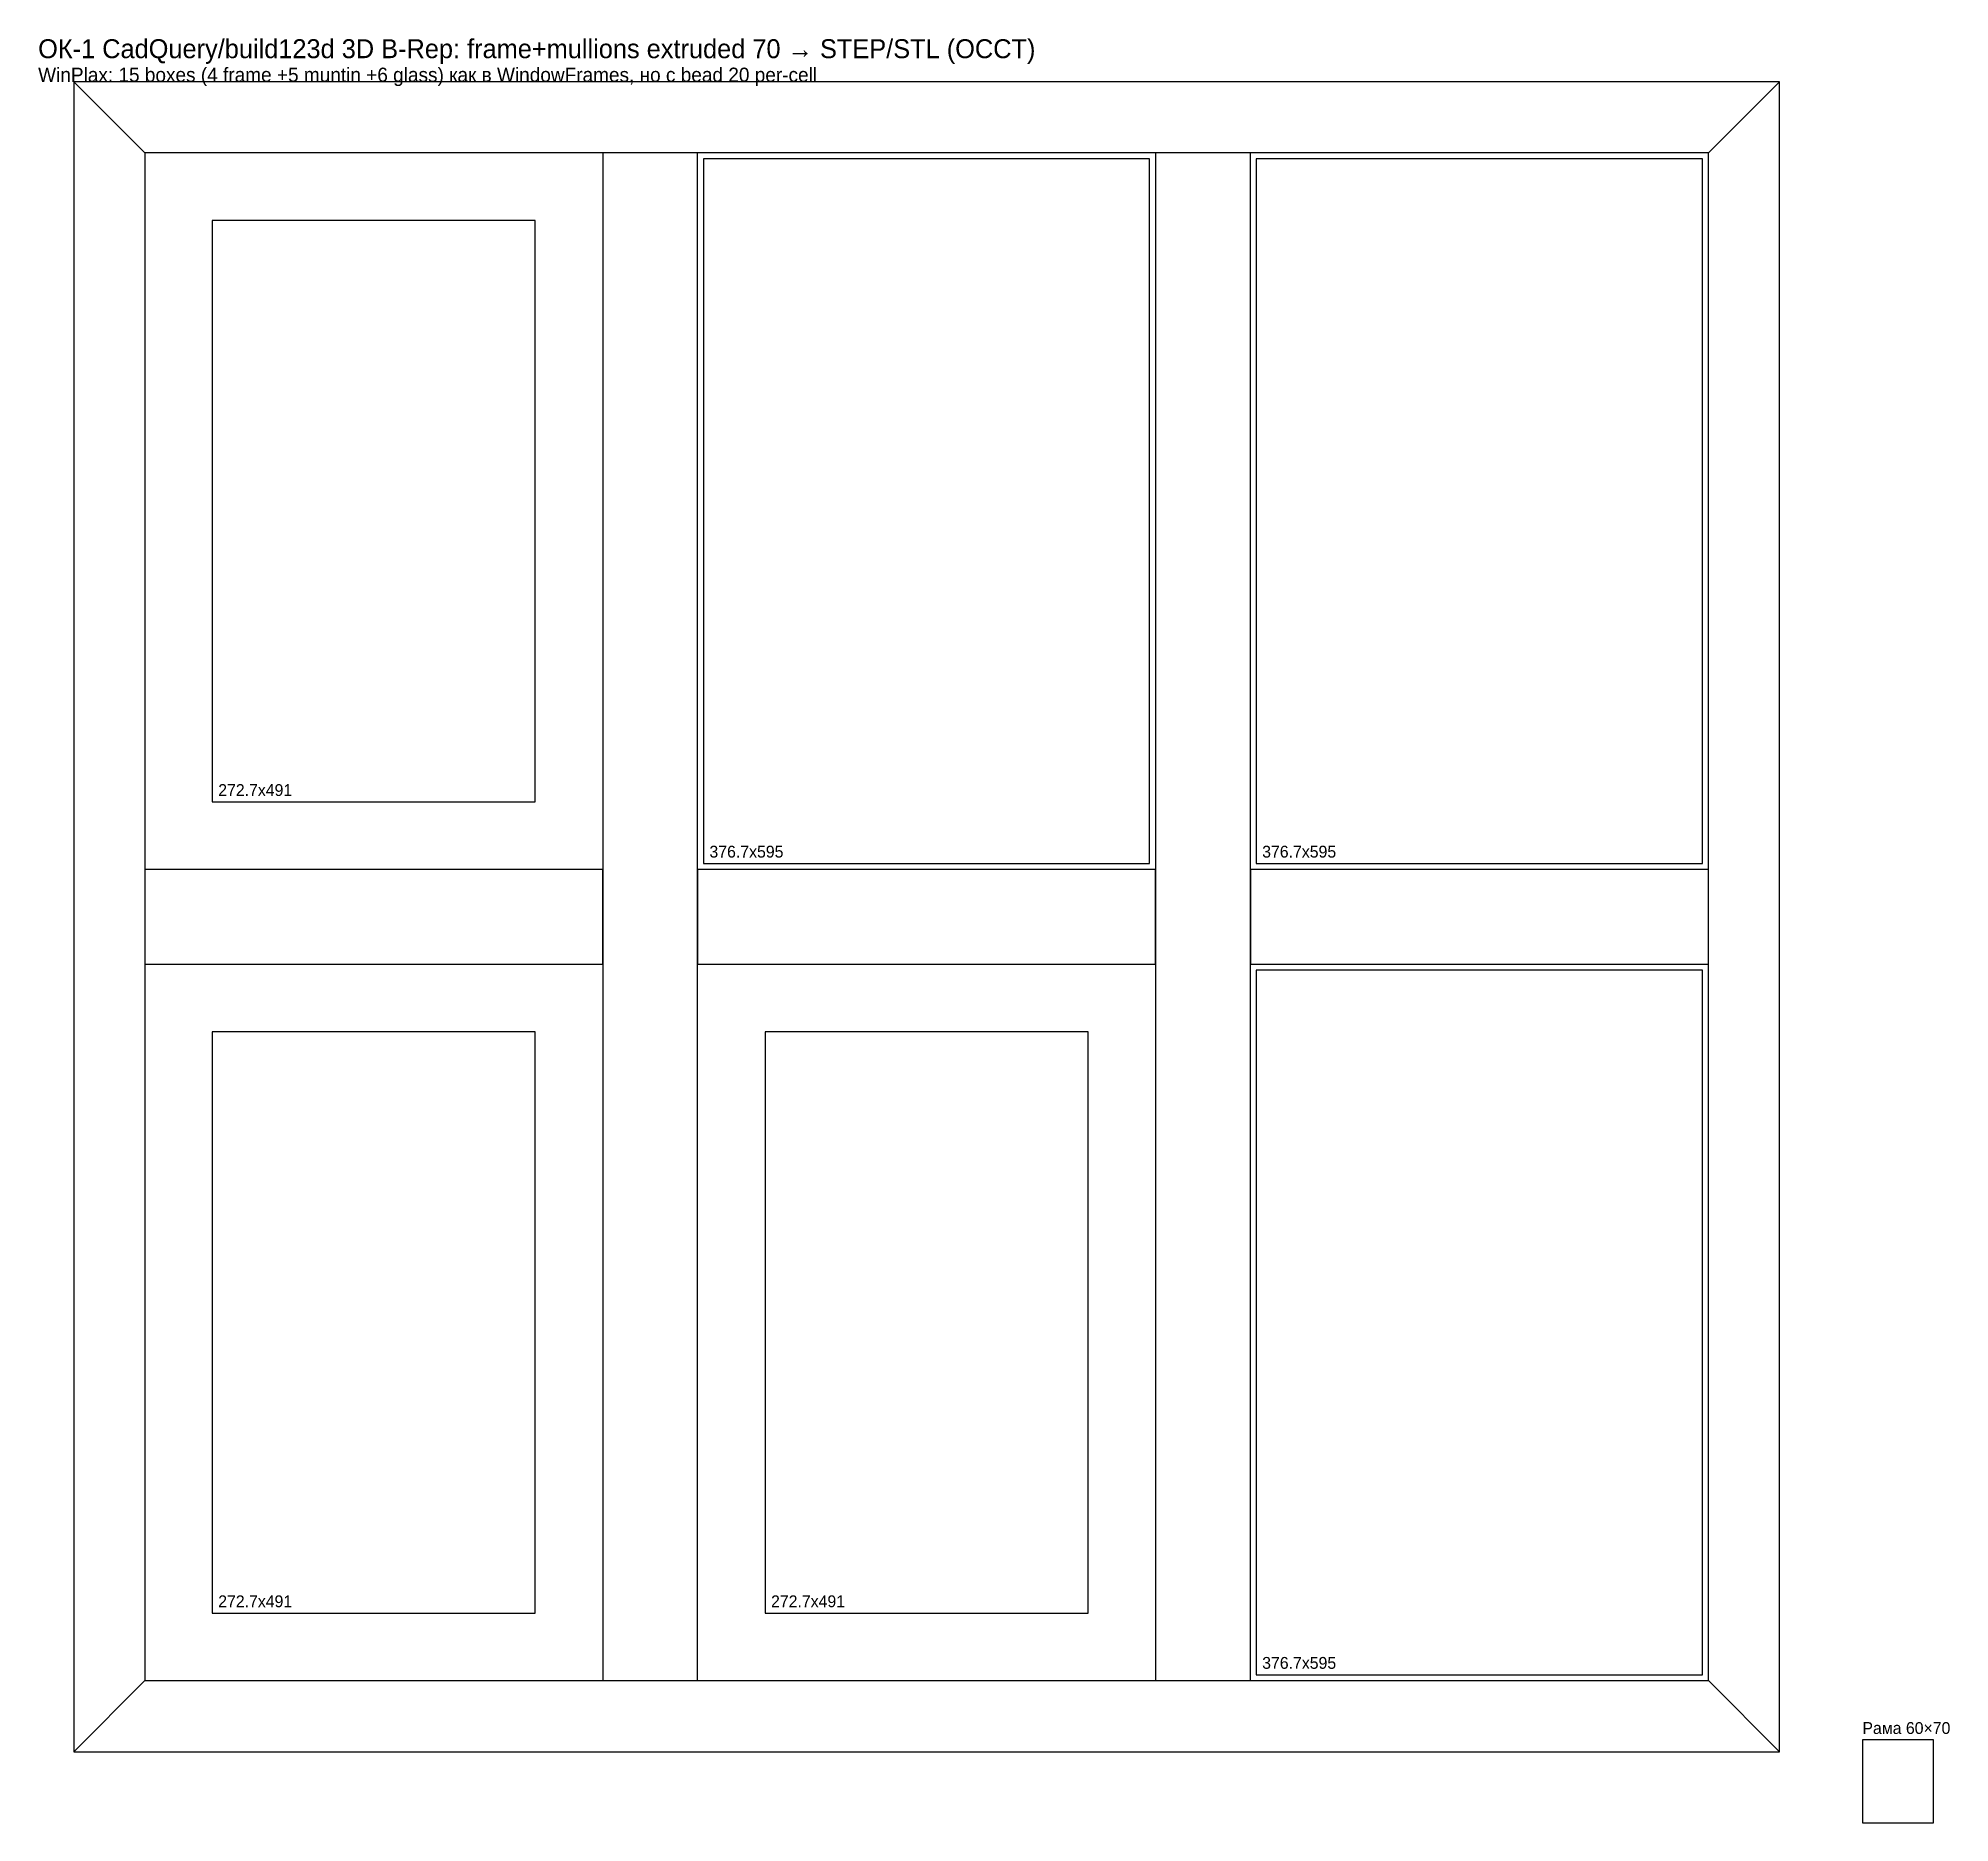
# Model space of a CAD drawing. Header units: metres. Extents: x 0 to 1614, y 0 to 1507.
import ezdxf

# ---------------------------------------------------------------- set-up
doc = ezdxf.new("R2010")
doc.units = ezdxf.units.M
for name, color, linetype in [('CQ_Frame', 7, 'Continuous'), ('CQ_Glass', 3, 'Continuous'), ('CQ_Mullion', 4, 'Continuous')]:
    doc.layers.add(name, color=color, linetype=linetype)

msp = doc.modelspace()

# ---------------------------------------------------------------- linework, layer by layer
at = {"layer": 'CQ_Frame'}
for p, q in [((30, 1470), (90, 1410)), ((1470, 1470), (1410, 1410)), ((30, 60), (90, 120)), ((1470, 60), (1410, 120))]:
    msp.add_line(p, q, dxfattribs=at)
for points in [[(30, 60), (1470, 60), (1470, 1470), (30, 1470)], [(90, 120), (1410, 120), (1410, 1410), (90, 1410)], [(1540, 0), (1600, 0), (1600, 70), (1540, 70)]]:
    msp.add_lwpolyline(points, close=True, dxfattribs=at)
at = {"layer": 'CQ_Glass'}
for points in [[(561.7, 810), (938.3, 810), (938.3, 1405), (561.7, 1405)], [(1028.3, 810), (1405, 810), (1405, 1405), (1028.3, 1405)], [(147, 862), (419.7, 862), (419.7, 1353), (147, 1353)], [(1028.3, 125), (1405, 125), (1405, 720), (1028.3, 720)], [(147, 177), (419.7, 177), (419.7, 668), (147, 668)], [(613.7, 177), (886.3, 177), (886.3, 668), (613.7, 668)]]:
    msp.add_lwpolyline(points, close=True, dxfattribs=at)
at = {"layer": 'CQ_Mullion'}
for points in [[(476.7, 120), (556.7, 120), (556.7, 1410), (476.7, 1410)], [(943.3, 120), (1023.3, 120), (1023.3, 1410), (943.3, 1410)], [(90, 725), (476.7, 725), (476.7, 805), (90, 805)], [(556.7, 725), (943.3, 725), (943.3, 805), (556.7, 805)], [(1023.3, 725), (1410, 725), (1410, 805), (1023.3, 805)]]:
    msp.add_lwpolyline(points, close=True, dxfattribs=at)

# ---------------------------------------------------------------- texts
for s, height, p in [('ОК-1 CadQuery/build123d 3D B-Rep: frame+mullions extruded 70 → STEP/STL (OCCT)', 16, (0, 1490)), ('WinPlax: 15 boxes (4 frame +5 muntin +6 glass) как в WindowFrames, но с bead 20 per-cell', 12, (0, 1470)), ('Рама 60×70', 10, (1540, 75))]:
    msp.add_text(s, height=height).set_placement(p)
at = {"layer": 'CQ_Glass'}
for s, p in [('272.7х491', (152, 867)), ('376.7х595', (566.7, 815)), ('376.7х595', (1033.3, 815)), ('272.7х491', (152, 182)), ('272.7х491', (618.7, 182)), ('376.7х595', (1033.3, 130))]:
    msp.add_text(s, height=10, dxfattribs=at).set_placement(p)

doc.saveas('drawing.dxf')
